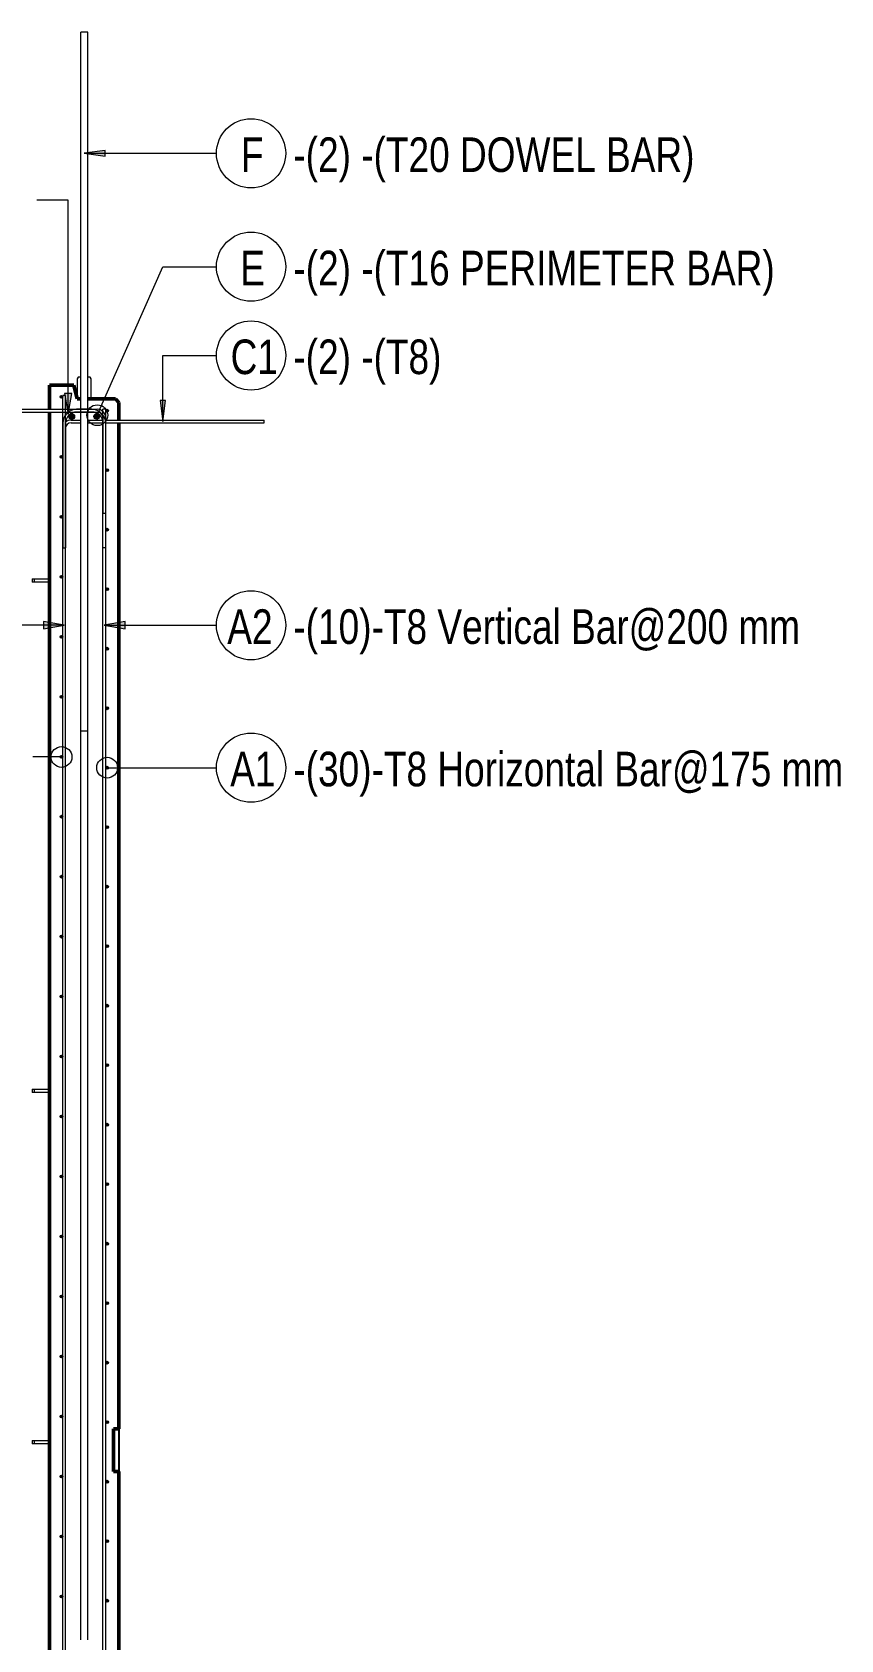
# Model space of a CAD drawing. Header units: millimetres. Extents: x 840 to 20197, y -2485 to 18696.
# Drawn here: x 9268 to 11605, y 74 to 4720 of the extents above; entities that cross this region are included whole.
import ezdxf

# ---------------------------------------------------------------- set-up
doc = ezdxf.new("R2010")
doc.units = ezdxf.units.MM
for name, color, linetype, lineweight in [('A-GENM', 13, 'Continuous', 18), ('A-WALL', 113, 'Continuous', 25), ('S-RBAR', 171, 'Continuous', 18), ('S-RBAR-IDEN', 171, 'Continuous', 9)]:
    doc.layers.add(name, color=color, linetype=linetype, lineweight=lineweight)
doc.styles.add('Nirmala UI Semilight', font='NirmalaS.ttf', dxfattribs={"width": 0.8, "height": 100})

# ---------------------------------------------------------------- blocks, each defined once
blk = doc.blocks.new('RR spread anchor face based - RR-SA-2_5-150-1726819-Elevation Right Copy 1')
at = {"layer": 'A-GENM'}
for p, q in [((17885.4, 3140), (17890.4, 3140)), ((17885.4, 3140), (17885.4, 3130)), ((17890.4, 3130), (17885.4, 3130)), ((17890.4, 3140), (17935.4, 3140)), ((17890.4, 3140), (17890.4, 3130)), ((17935.4, 3130), (17890.4, 3130))]:
    blk.add_line(p, q, dxfattribs=at)
blk = doc.blocks.new('RR spread anchor face based - RR-SA-4_0-180-1726831-Elevation Right Copy 1')
at = {"layer": 'A-GENM'}
for p, q in [((18017.9, 3722.8), (18015.4, 3717.8)), ((18015.4, 3717.8), (18015.4, 3660.2)), ((18025.4, 3722.8), (18017.9, 3722.8)), ((18052.9, 3722.8), (18045.4, 3722.8)), ((18055.4, 3717.8), (18052.9, 3722.8)), ((18055.4, 3660), (18055.4, 3717.8))]:
    blk.add_line(p, q, dxfattribs=at)
blk = doc.blocks.new('M_Rebar Tag_rfa Dimension - DOT 1_5-793931-Elevation Right Copy 1')
at = {"layer": 'S-RBAR-IDEN'}
blk.add_circle((18517.5, 2594.2), 100, dxfattribs=at)
blk = doc.blocks.new('M_Rebar Tag_rfa MARK - ARROW-794226-Elevation Right Copy 1')
at = {"layer": 'S-RBAR-IDEN'}
blk.add_circle((18517.5, 3785.6), 100, dxfattribs=at)
blk = doc.blocks.new('M_Rebar Tag_rfa MARK - DOT 1_5-794230-Elevation Right Copy 1')
at = {"layer": 'S-RBAR-IDEN'}
blk.add_circle((18517.5, 4042.1), 100, dxfattribs=at)
blk = doc.blocks.new('M_Rebar Tag_rfa Dimension - ARROW-793927-Elevation Right Copy 1')
at = {"layer": 'S-RBAR-IDEN'}
blk.add_circle((16644.2, 4003.4), 100, dxfattribs=at)

msp = doc.modelspace()

# ---------------------------------------------------------------- hatches: boundary and pattern name
at = {"layer": 'S-RBAR'}
for points in [[(9352.9, 3662), (9356.9, 3666), (9352.9, 3670), (9348.9, 3666)], [(9484.9, 3622), (9488.9, 3626), (9484.9, 3630), (9480.9, 3626), (9481.8, 3625.2)], [(9385.5, 3601.9), (9391.1, 3609.5), (9385.5, 3617.1), (9376.6, 3614.2), (9376.6, 3604.8)], [(9457.4, 3601.9), (9462.9, 3609.5), (9457.4, 3617.1), (9448.4, 3614.2), (9448.4, 3604.8)], [(9352.9, 3488.7), (9356.9, 3492.7), (9352.9, 3496.7), (9348.9, 3492.7)], [(9484.9, 3450), (9488.9, 3454), (9484.9, 3458), (9480.9, 3454)], [(9352.9, 3315.3), (9356.9, 3319.3), (9352.9, 3323.3), (9348.9, 3319.3)], [(9484.9, 3278.1), (9488.9, 3282.1), (9484.9, 3286.1), (9480.9, 3282.1)], [(9352.9, 3142), (9356.8, 3146.1), (9352.9, 3150), (9348.9, 3146)], [(9484.9, 3106.1), (9488.9, 3110.1), (9484.9, 3114.1), (9480.9, 3110.1)], [(9352.9, 2968.6), (9356.9, 2972.6), (9352.9, 2976.6), (9348.9, 2972.6)], [(9484.9, 2934.1), (9488.9, 2938.1), (9484.9, 2942.1), (9480.9, 2938.1)], [(9352.9, 2795.3), (9356.9, 2799.3), (9352.9, 2803.3), (9348.9, 2799.3)], [(9484.9, 2762.2), (9488.9, 2766.2), (9484.9, 2770.2), (9480.9, 2766.2), (9484.3, 2762.8)], [(9352.9, 2621.9), (9356.9, 2625.9), (9352.9, 2629.9), (9348.9, 2625.9)], [(9484.9, 2590.2), (9488.9, 2594.2), (9484.9, 2598.2), (9480.9, 2594.2)], [(9352.9, 2448.6), (9356.9, 2452.6), (9352.9, 2456.6), (9348.9, 2452.6)], [(9484.9, 2418.2), (9488.9, 2422.2), (9484.9, 2426.2), (9480.9, 2422.2)], [(9352.9, 2275.2), (9356.9, 2279.2), (9352.9, 2283.2), (9348.9, 2279.2)], [(9484.9, 2246.3), (9488.9, 2250.3), (9484.9, 2254.3), (9480.9, 2250.3)], [(9352.9, 2101.9), (9356.9, 2105.9), (9352.9, 2109.9), (9348.9, 2105.9)], [(9484.9, 2074.3), (9488.9, 2078.3), (9484.9, 2082.3), (9480.9, 2078.3)], [(9352.9, 1928.6), (9356.9, 1932.6), (9352.9, 1936.6), (9348.9, 1932.6)], [(9484.9, 1902.3), (9488.9, 1906.3), (9484.9, 1910.3), (9480.9, 1906.3)], [(9352.9, 1755.2), (9356.9, 1759.2), (9352.9, 1763.2), (9348.9, 1759.2)], [(9484.9, 1730.4), (9488.9, 1734.4), (9484.9, 1738.4), (9480.9, 1734.4)], [(9352.9, 1581.9), (9356.9, 1585.9), (9352.9, 1589.9), (9348.9, 1585.9)], [(9484.9, 1558.4), (9488.9, 1562.4), (9484.9, 1566.4), (9480.9, 1562.4)], [(9352.9, 1408.5), (9356.9, 1412.5), (9352.9, 1416.5), (9348.9, 1412.5)], [(9484.9, 1386.4), (9488.9, 1390.4), (9484.9, 1394.4), (9480.9, 1390.4)], [(9352.9, 1235.2), (9356.9, 1239.2), (9352.9, 1243.2), (9348.9, 1239.2)], [(9484.9, 1214.5), (9488.9, 1218.5), (9484.9, 1222.5), (9480.9, 1218.5)], [(9352.9, 1061.8), (9356.9, 1065.8), (9352.9, 1069.8), (9348.9, 1065.8)], [(9484.9, 1042.5), (9488.9, 1046.5), (9484.9, 1050.5), (9480.9, 1046.5)], [(9352.9, 888.5), (9356.9, 892.5), (9352.9, 896.5), (9348.9, 892.5)], [(9484.9, 870.6), (9488.9, 874.6), (9484.9, 878.6), (9480.9, 874.6)], [(9352.9, 715.1), (9356.9, 719.1), (9352.9, 723.1), (9348.9, 719.1)], [(9484.9, 698.6), (9488.9, 702.6), (9484.9, 706.6), (9480.9, 702.6)], [(9352.9, 541.8), (9356.9, 545.8), (9352.9, 549.8), (9348.9, 545.8)], [(9484.9, 526.6), (9488.9, 530.6), (9484.9, 534.6), (9480.9, 530.6)], [(9352.9, 368.4), (9356.9, 372.4), (9352.9, 376.4), (9348.9, 372.4)], [(9484.9, 354.7), (9488.9, 358.7), (9484.9, 362.7), (9480.9, 358.7)], [(9352.9, 195.1), (9356.9, 199.1), (9352.9, 203.1), (9348.9, 199.1)], [(9484.9, 182.7), (9488.9, 186.7), (9484.9, 190.7), (9480.9, 186.7)]]:
    msp.add_hatch(color=256, dxfattribs=at).paths.add_polyline_path(points)
h = msp.add_hatch(color=256, dxfattribs=at)
edge = h.paths.add_edge_path()
edge.add_arc((9352.9, 3666), 4, 0, 360)
h = msp.add_hatch(color=256, dxfattribs=at)
edge = h.paths.add_edge_path()
edge.add_arc((9484.9, 3626), 4, 0, 360)
h = msp.add_hatch(color=256, dxfattribs=at)
edge = h.paths.add_edge_path()
edge.add_arc((9383.1, 3609.5), 8, 0, 360)
h = msp.add_hatch(color=256, dxfattribs=at)
edge = h.paths.add_edge_path()
edge.add_arc((9454.9, 3609.5), 8, 0, 360)
h = msp.add_hatch(color=256, dxfattribs=at)
edge = h.paths.add_edge_path()
edge.add_arc((9352.9, 3492.7), 4, 0, 360)
h = msp.add_hatch(color=256, dxfattribs=at)
edge = h.paths.add_edge_path()
edge.add_arc((9484.9, 3454), 4, 0, 360)
h = msp.add_hatch(color=256, dxfattribs=at)
edge = h.paths.add_edge_path()
edge.add_arc((9352.9, 3319.3), 4, 0, 360)
h = msp.add_hatch(color=256, dxfattribs=at)
edge = h.paths.add_edge_path()
edge.add_arc((9484.9, 3282.1), 4, 0, 360)
h = msp.add_hatch(color=256, dxfattribs=at)
edge = h.paths.add_edge_path()
edge.add_arc((9352.9, 3146), 4, 0, 360)
h = msp.add_hatch(color=256, dxfattribs=at)
edge = h.paths.add_edge_path()
edge.add_arc((9484.9, 3110.1), 4, 0, 360)
h = msp.add_hatch(color=256, dxfattribs=at)
edge = h.paths.add_edge_path()
edge.add_arc((9352.9, 2972.6), 4, 0, 360)
h = msp.add_hatch(color=256, dxfattribs=at)
edge = h.paths.add_edge_path()
edge.add_arc((9484.9, 2938.1), 4, 0, 360)
h = msp.add_hatch(color=256, dxfattribs=at)
edge = h.paths.add_edge_path()
edge.add_arc((9352.9, 2799.3), 4, 0, 360)
h = msp.add_hatch(color=256, dxfattribs=at)
edge = h.paths.add_edge_path()
edge.add_arc((9484.9, 2766.2), 4, 0, 360)
h = msp.add_hatch(color=256, dxfattribs=at)
edge = h.paths.add_edge_path()
edge.add_arc((9352.9, 2625.9), 4, 0, 360)
h = msp.add_hatch(color=256, dxfattribs=at)
edge = h.paths.add_edge_path()
edge.add_arc((9484.9, 2594.2), 4, 0, 360)
h = msp.add_hatch(color=256, dxfattribs=at)
edge = h.paths.add_edge_path()
edge.add_arc((9352.9, 2452.6), 4, 0, 360)
h = msp.add_hatch(color=256, dxfattribs=at)
edge = h.paths.add_edge_path()
edge.add_arc((9484.9, 2422.2), 4, 0, 360)
h = msp.add_hatch(color=256, dxfattribs=at)
edge = h.paths.add_edge_path()
edge.add_arc((9352.9, 2279.2), 4, 0, 360)
h = msp.add_hatch(color=256, dxfattribs=at)
edge = h.paths.add_edge_path()
edge.add_arc((9484.9, 2250.3), 4, 0, 360)
h = msp.add_hatch(color=256, dxfattribs=at)
edge = h.paths.add_edge_path()
edge.add_arc((9352.9, 2105.9), 4, 0, 360)
h = msp.add_hatch(color=256, dxfattribs=at)
edge = h.paths.add_edge_path()
edge.add_arc((9484.9, 2078.3), 4, 0, 360)
h = msp.add_hatch(color=256, dxfattribs=at)
edge = h.paths.add_edge_path()
edge.add_arc((9352.9, 1932.6), 4, 0, 360)
h = msp.add_hatch(color=256, dxfattribs=at)
edge = h.paths.add_edge_path()
edge.add_arc((9484.9, 1906.3), 4, 0, 360)
h = msp.add_hatch(color=256, dxfattribs=at)
edge = h.paths.add_edge_path()
edge.add_arc((9352.9, 1759.2), 4, 0, 360)
h = msp.add_hatch(color=256, dxfattribs=at)
edge = h.paths.add_edge_path()
edge.add_arc((9484.9, 1734.4), 4, 0, 360)
h = msp.add_hatch(color=256, dxfattribs=at)
edge = h.paths.add_edge_path()
edge.add_arc((9352.9, 1585.9), 4, 0, 360)
h = msp.add_hatch(color=256, dxfattribs=at)
edge = h.paths.add_edge_path()
edge.add_arc((9484.9, 1562.4), 4, 0, 360)
h = msp.add_hatch(color=256, dxfattribs=at)
edge = h.paths.add_edge_path()
edge.add_arc((9352.9, 1412.5), 4, 0, 360)
h = msp.add_hatch(color=256, dxfattribs=at)
edge = h.paths.add_edge_path()
edge.add_arc((9484.9, 1390.4), 4, 0, 360)
h = msp.add_hatch(color=256, dxfattribs=at)
edge = h.paths.add_edge_path()
edge.add_arc((9352.9, 1239.2), 4, 0, 360)
h = msp.add_hatch(color=256, dxfattribs=at)
edge = h.paths.add_edge_path()
edge.add_arc((9484.9, 1218.5), 4, 0, 360)
h = msp.add_hatch(color=256, dxfattribs=at)
edge = h.paths.add_edge_path()
edge.add_arc((9352.9, 1065.8), 4, 0, 360)
h = msp.add_hatch(color=256, dxfattribs=at)
edge = h.paths.add_edge_path()
edge.add_arc((9484.9, 1046.5), 4, 0, 360)
h = msp.add_hatch(color=256, dxfattribs=at)
edge = h.paths.add_edge_path()
edge.add_arc((9352.9, 892.5), 4, 0, 360)
h = msp.add_hatch(color=256, dxfattribs=at)
edge = h.paths.add_edge_path()
edge.add_arc((9484.9, 874.6), 4, 0, 360)
h = msp.add_hatch(color=256, dxfattribs=at)
edge = h.paths.add_edge_path()
edge.add_arc((9352.9, 719.1), 4, 0, 360)
h = msp.add_hatch(color=256, dxfattribs=at)
edge = h.paths.add_edge_path()
edge.add_arc((9484.9, 702.6), 4, 0, 360)
h = msp.add_hatch(color=256, dxfattribs=at)
edge = h.paths.add_edge_path()
edge.add_arc((9352.9, 545.8), 4, 0, 360)
h = msp.add_hatch(color=256, dxfattribs=at)
edge = h.paths.add_edge_path()
edge.add_arc((9484.9, 530.6), 4, 0, 360)
h = msp.add_hatch(color=256, dxfattribs=at)
edge = h.paths.add_edge_path()
edge.add_arc((9352.9, 372.4), 4, 0, 360)
h = msp.add_hatch(color=256, dxfattribs=at)
edge = h.paths.add_edge_path()
edge.add_arc((9484.9, 358.7), 4, 0, 360)
h = msp.add_hatch(color=256, dxfattribs=at)
edge = h.paths.add_edge_path()
edge.add_arc((9352.9, 199.1), 4, 0, 360)
h = msp.add_hatch(color=256, dxfattribs=at)
edge = h.paths.add_edge_path()
edge.add_arc((9484.9, 186.7), 4, 0, 360)
at = {"layer": 'S-RBAR-IDEN'}
for points in [[(9418.9, 4369.8), (9478.9, 4361.9), (9478.9, 4377.7)], [(9372.1, 3615.8), (9382.7, 3675.8), (9361.5, 3675.8)], [(9646.1, 3595), (9654, 3655), (9638.2, 3655)], [(9360.9, 3005.8), (9300.9, 3016.4), (9300.9, 2995.3)], [(9476.9, 3005.8), (9536.9, 2995.3), (9536.9, 3016.4)]]:
    msp.add_hatch(color=256, dxfattribs=at).paths.add_polyline_path(points)

# ---------------------------------------------------------------- linework, layer by layer
at = {"layer": 'A-WALL', "lineweight": 50}
for p, q in [((9388.9, 3700), (9318.9, 3700)), ((9318.9, 3700), (9318.9, 3630)), ((9398.9, 3660), (9388.9, 3700)), ((9408.9, 3660), (9398.9, 3660)), ((9508.9, 3660), (9428.9, 3660)), ((9518.9, 3650), (9508.9, 3660)), ((9518.9, 3599), (9518.9, 3650)), ((9318.9, 3622), (9318.9, -1395)), ((9518.9, 683), (9518.9, 3591)), ((9503.9, 560.5), (9503.9, 683)), ((9503.9, 683), (9518.9, 683)), ((9518.9, 560.5), (9503.9, 560.5)), ((9518.9, -274.6), (9518.9, 560.5))]:
    msp.add_line(p, q, dxfattribs=at)
at = {"layer": 'A-WALL'}
msp.add_line((9518.9, 683), (9518.9, 560.5), dxfattribs=at)
at = {"layer": 'S-RBAR'}
for p, q in [((9428.9, 4720), (9408.9, 4720)), ((9408.9, 2700), (9408.9, 4720)), ((9428.9, 2700), (9428.9, 4720)), ((8898.9, 3630), (9456.6, 3630)), ((9352.9, 3670), (9348.9, 3666)), ((9348.9, 3666), (9352.9, 3662)), ((9356.9, 3666), (9352.9, 3670)), ((9352.9, 3662), (9356.9, 3666)), ((9364.9, 3670), (9356.9, 3670)), ((9356.9, -1365), (9356.9, 3670)), ((9364.9, -1365), (9364.9, 3670)), ((9440.9, 3630), (9396.9, 3630)), ((9480.9, 3630), (9472.9, 3630)), ((9472.9, -1365), (9472.9, 3630)), ((9480.9, -1365), (9480.9, 3630)), ((9484.9, 3630), (9480.9, 3626)), ((9480.9, 3626), (9481.8, 3625.2)), ((9481.8, 3625.2), (9484.9, 3622)), ((9488.9, 3626), (9484.9, 3630)), ((9484.9, 3622), (9488.9, 3626)), ((8898.9, 3622), (9456.6, 3622)), ((9356.9, 3590), (9356.9, 3230)), ((9364.9, 3590), (9364.9, 3230)), ((9385.5, 3617.1), (9376.6, 3614.2)), ((9376.6, 3614.2), (9376.6, 3604.8)), ((9376.6, 3604.8), (9385.5, 3601.9)), ((9380.9, 3599), (9408.9, 3599)), ((9380.9, 3591), (9408.9, 3591)), ((9391.1, 3609.5), (9385.5, 3617.1)), ((9385.5, 3601.9), (9391.1, 3609.5)), ((9440.9, 3622), (9396.9, 3622)), ((9428.9, 3599), (9471.5, 3599)), ((9428.9, 3591), (9472.6, 3591)), ((9457.4, 3617.1), (9448.4, 3614.2)), ((9448.4, 3614.2), (9448.4, 3604.8)), ((9448.4, 3604.8), (9457.4, 3601.9)), ((9462.9, 3609.5), (9457.4, 3617.1)), ((9457.4, 3601.9), (9462.9, 3609.5)), ((9472.6, 3606), (9472.6, 3330)), ((9472.9, 3230), (9472.9, 3590)), ((9480.6, 3606), (9480.6, 3330)), ((9480.9, 3599), (9938.9, 3599)), ((9480.9, 3591), (9938.9, 3591)), ((9480.9, 3230), (9480.9, 3590)), ((9938.9, 3591), (9938.9, 3599)), ((9352.9, 3496.7), (9348.9, 3492.7)), ((9348.9, 3492.7), (9352.9, 3488.7)), ((9356.9, 3492.7), (9352.9, 3496.7)), ((9352.9, 3488.7), (9356.9, 3492.7)), ((9484.9, 3458), (9480.9, 3454)), ((9480.9, 3454), (9484.9, 3450)), ((9488.9, 3454), (9484.9, 3458)), ((9484.9, 3450), (9488.9, 3454)), ((9352.9, 3323.3), (9348.9, 3319.3)), ((9348.9, 3319.3), (9352.9, 3315.3)), ((9356.9, 3319.3), (9352.9, 3323.3)), ((9352.9, 3315.3), (9356.9, 3319.3)), ((9472.6, 3330), (9480.6, 3330)), ((9484.9, 3286.1), (9480.9, 3282.1)), ((9480.9, 3282.1), (9484.9, 3278.1)), ((9488.9, 3282.1), (9484.9, 3286.1)), ((9484.9, 3278.1), (9488.9, 3282.1)), ((9356.9, 3230), (9364.9, 3230)), ((9480.9, 3230), (9472.9, 3230)), ((9352.9, 3150), (9348.9, 3146)), ((9348.9, 3146), (9352.9, 3142)), ((9356.8, 3146.1), (9352.9, 3150)), ((9352.9, 3142), (9356.8, 3146.1)), ((9484.9, 3114.1), (9480.9, 3110.1)), ((9488.9, 3110.1), (9484.9, 3114.1)), ((9480.9, 3110.1), (9484.9, 3106.1)), ((9484.9, 3106.1), (9488.9, 3110.1)), ((9352.9, 2976.6), (9348.9, 2972.6)), ((9356.9, 2972.6), (9352.9, 2976.6)), ((9348.9, 2972.6), (9352.9, 2968.6)), ((9352.9, 2968.6), (9356.9, 2972.6)), ((9484.9, 2942.1), (9480.9, 2938.1)), ((9480.9, 2938.1), (9484.9, 2934.1)), ((9488.9, 2938.1), (9484.9, 2942.1)), ((9484.9, 2934.1), (9488.9, 2938.1)), ((9352.9, 2803.3), (9348.9, 2799.3)), ((9348.9, 2799.3), (9352.9, 2795.3)), ((9356.9, 2799.3), (9352.9, 2803.3)), ((9352.9, 2795.3), (9356.9, 2799.3)), ((9484.9, 2770.2), (9480.9, 2766.2)), ((9480.9, 2766.2), (9484.3, 2762.8)), ((9484.3, 2762.8), (9484.9, 2762.2)), ((9488.9, 2766.2), (9484.9, 2770.2)), ((9484.9, 2762.2), (9488.9, 2766.2)), ((9428.9, 2700), (9408.9, 2700)), ((9408.9, 73.5), (9408.9, 2700)), ((9428.9, 73.5), (9428.9, 2700)), ((9352.9, 2629.9), (9348.9, 2625.9)), ((9348.9, 2625.9), (9352.9, 2621.9)), ((9356.9, 2625.9), (9352.9, 2629.9)), ((9352.9, 2621.9), (9356.9, 2625.9)), ((9484.9, 2598.2), (9480.9, 2594.2)), ((9480.9, 2594.2), (9484.9, 2590.2)), ((9488.9, 2594.2), (9484.9, 2598.2)), ((9484.9, 2590.2), (9488.9, 2594.2)), ((9352.9, 2456.6), (9348.9, 2452.6)), ((9348.9, 2452.6), (9352.9, 2448.6)), ((9356.9, 2452.6), (9352.9, 2456.6)), ((9352.9, 2448.6), (9356.9, 2452.6)), ((9484.9, 2426.2), (9480.9, 2422.2)), ((9480.9, 2422.2), (9484.9, 2418.2)), ((9488.9, 2422.2), (9484.9, 2426.2)), ((9484.9, 2418.2), (9488.9, 2422.2)), ((9352.9, 2283.2), (9348.9, 2279.2)), ((9348.9, 2279.2), (9352.9, 2275.2)), ((9356.9, 2279.2), (9352.9, 2283.2)), ((9352.9, 2275.2), (9356.9, 2279.2)), ((9484.9, 2254.3), (9480.9, 2250.3)), ((9480.9, 2250.3), (9484.9, 2246.3)), ((9488.9, 2250.3), (9484.9, 2254.3)), ((9484.9, 2246.3), (9488.9, 2250.3)), ((9352.9, 2109.9), (9348.9, 2105.9)), ((9348.9, 2105.9), (9352.9, 2101.9)), ((9356.9, 2105.9), (9352.9, 2109.9)), ((9352.9, 2101.9), (9356.9, 2105.9)), ((9484.9, 2082.3), (9480.9, 2078.3)), ((9480.9, 2078.3), (9484.9, 2074.3)), ((9488.9, 2078.3), (9484.9, 2082.3)), ((9484.9, 2074.3), (9488.9, 2078.3)), ((9352.9, 1936.6), (9348.9, 1932.6)), ((9348.9, 1932.6), (9352.9, 1928.6)), ((9356.9, 1932.6), (9352.9, 1936.6)), ((9352.9, 1928.6), (9356.9, 1932.6)), ((9484.9, 1910.3), (9480.9, 1906.3)), ((9480.9, 1906.3), (9484.9, 1902.3)), ((9488.9, 1906.3), (9484.9, 1910.3)), ((9484.9, 1902.3), (9488.9, 1906.3)), ((9352.9, 1763.2), (9348.9, 1759.2)), ((9348.9, 1759.2), (9352.9, 1755.2)), ((9356.9, 1759.2), (9352.9, 1763.2)), ((9352.9, 1755.2), (9356.9, 1759.2)), ((9484.9, 1738.4), (9480.9, 1734.4)), ((9480.9, 1734.4), (9484.9, 1730.4)), ((9488.9, 1734.4), (9484.9, 1738.4)), ((9484.9, 1730.4), (9488.9, 1734.4)), ((9352.9, 1589.9), (9348.9, 1585.9)), ((9348.9, 1585.9), (9352.9, 1581.9)), ((9356.9, 1585.9), (9352.9, 1589.9)), ((9352.9, 1581.9), (9356.9, 1585.9)), ((9484.9, 1566.4), (9480.9, 1562.4)), ((9480.9, 1562.4), (9484.9, 1558.4)), ((9488.9, 1562.4), (9484.9, 1566.4)), ((9484.9, 1558.4), (9488.9, 1562.4)), ((9352.9, 1416.5), (9348.9, 1412.5)), ((9348.9, 1412.5), (9352.9, 1408.5)), ((9356.9, 1412.5), (9352.9, 1416.5)), ((9352.9, 1408.5), (9356.9, 1412.5)), ((9484.9, 1394.4), (9480.9, 1390.4)), ((9488.9, 1390.4), (9484.9, 1394.4)), ((9480.9, 1390.4), (9484.9, 1386.4)), ((9484.9, 1386.4), (9488.9, 1390.4)), ((9352.9, 1243.2), (9348.9, 1239.2)), ((9348.9, 1239.2), (9352.9, 1235.2)), ((9356.9, 1239.2), (9352.9, 1243.2)), ((9352.9, 1235.2), (9356.9, 1239.2)), ((9484.9, 1222.5), (9480.9, 1218.5)), ((9480.9, 1218.5), (9484.9, 1214.5)), ((9488.9, 1218.5), (9484.9, 1222.5)), ((9484.9, 1214.5), (9488.9, 1218.5)), ((9352.9, 1069.8), (9348.9, 1065.8)), ((9356.9, 1065.8), (9352.9, 1069.8)), ((9348.9, 1065.8), (9352.9, 1061.8)), ((9352.9, 1061.8), (9356.9, 1065.8)), ((9484.9, 1050.5), (9480.9, 1046.5)), ((9480.9, 1046.5), (9484.9, 1042.5)), ((9488.9, 1046.5), (9484.9, 1050.5)), ((9484.9, 1042.5), (9488.9, 1046.5)), ((9352.9, 896.5), (9348.9, 892.5)), ((9348.9, 892.5), (9352.9, 888.5)), ((9356.9, 892.5), (9352.9, 896.5)), ((9352.9, 888.5), (9356.9, 892.5)), ((9484.9, 878.6), (9480.9, 874.6)), ((9480.9, 874.6), (9484.9, 870.6)), ((9488.9, 874.6), (9484.9, 878.6)), ((9484.9, 870.6), (9488.9, 874.6)), ((9352.9, 723.1), (9348.9, 719.1)), ((9348.9, 719.1), (9352.9, 715.1)), ((9356.9, 719.1), (9352.9, 723.1)), ((9352.9, 715.1), (9356.9, 719.1)), ((9484.9, 706.6), (9480.9, 702.6)), ((9480.9, 702.6), (9484.9, 698.6)), ((9488.9, 702.6), (9484.9, 706.6)), ((9484.9, 698.6), (9488.9, 702.6)), ((9352.9, 549.8), (9348.9, 545.8)), ((9348.9, 545.8), (9352.9, 541.8)), ((9356.9, 545.8), (9352.9, 549.8)), ((9352.9, 541.8), (9356.9, 545.8)), ((9484.9, 534.6), (9480.9, 530.6)), ((9480.9, 530.6), (9484.9, 526.6)), ((9488.9, 530.6), (9484.9, 534.6)), ((9484.9, 526.6), (9488.9, 530.6)), ((9352.9, 376.4), (9348.9, 372.4)), ((9348.9, 372.4), (9352.9, 368.4)), ((9356.9, 372.4), (9352.9, 376.4)), ((9352.9, 368.4), (9356.9, 372.4)), ((9484.9, 362.7), (9480.9, 358.7)), ((9480.9, 358.7), (9484.9, 354.7)), ((9488.9, 358.7), (9484.9, 362.7)), ((9484.9, 354.7), (9488.9, 358.7)), ((9352.9, 203.1), (9348.9, 199.1)), ((9348.9, 199.1), (9352.9, 195.1)), ((9356.9, 199.1), (9352.9, 203.1)), ((9352.9, 195.1), (9356.9, 199.1)), ((9484.9, 190.7), (9480.9, 186.7)), ((9480.9, 186.7), (9484.9, 182.7)), ((9488.9, 186.7), (9484.9, 190.7)), ((9484.9, 182.7), (9488.9, 186.7))]:
    msp.add_line(p, q, dxfattribs=at)
for centre, radius in [((9352.9, 3666), 4), ((9484.9, 3626), 4), ((9383.1, 3609.5), 8), ((9454.9, 3609.5), 8), ((9352.9, 3492.7), 4), ((9484.9, 3454), 4), ((9352.9, 3319.3), 4), ((9484.9, 3282.1), 4), ((9352.9, 3146), 4), ((9484.9, 3110.1), 4), ((9352.9, 2972.6), 4), ((9484.9, 2938.1), 4), ((9352.9, 2799.3), 4), ((9484.9, 2766.2), 4), ((9352.9, 2625.9), 4), ((9484.9, 2594.2), 4), ((9352.9, 2452.6), 4), ((9484.9, 2422.2), 4), ((9352.9, 2279.2), 4), ((9484.9, 2250.3), 4), ((9352.9, 2105.9), 4), ((9484.9, 2078.3), 4), ((9352.9, 1932.6), 4), ((9484.9, 1906.3), 4), ((9352.9, 1759.2), 4), ((9484.9, 1734.4), 4), ((9352.9, 1585.9), 4), ((9484.9, 1562.4), 4), ((9352.9, 1412.5), 4), ((9484.9, 1390.4), 4), ((9352.9, 1239.2), 4), ((9484.9, 1218.5), 4), ((9352.9, 1065.8), 4), ((9484.9, 1046.5), 4), ((9352.9, 892.5), 4), ((9484.9, 874.6), 4), ((9352.9, 719.1), 4), ((9484.9, 702.6), 4), ((9352.9, 545.8), 4), ((9484.9, 530.6), 4), ((9352.9, 372.4), 4), ((9484.9, 358.7), 4), ((9352.9, 199.1), 4), ((9484.9, 186.7), 4)]:
    msp.add_circle(centre, radius, dxfattribs=at)
for centre, radius, start, end in [((9396.9, 3590), 40, 90, 180), ((9440.9, 3590), 40, 0, 90), ((9456.6, 3606), 24, 0, 90), ((9396.9, 3590), 32, 90, 180), ((9380.9, 3575), 16, 90, 180), ((9380.9, 3575), 24, 90, 130.8711), ((9440.9, 3590), 32, 360, 90), ((9456.6, 3606), 16, 0, 90)]:
    msp.add_arc(centre, radius, start, end, dxfattribs=at)
at = {"layer": 'S-RBAR-IDEN'}
for p, q in [((9478.9, 4377.7), (9418.9, 4369.8)), ((9418.9, 4369.8), (9478.9, 4361.9)), ((9418.9, 4369.8), (9801, 4369.8)), ((9478.9, 4361.9), (9478.9, 4377.7)), ((9372.1, 4234), (9282.4, 4234)), ((9372.1, 3615.8), (9372.1, 4234)), ((9456.7, 3612.9), (9646.1, 4042.1)), ((9646.1, 4042.1), (9801, 4042.1)), ((9646.1, 3785.6), (9801, 3785.6)), ((9646.1, 3595), (9646.1, 3785.6)), ((9382.7, 3675.8), (9361.5, 3675.8)), ((9361.5, 3675.8), (9372.1, 3615.8)), ((9372.1, 3615.8), (9382.7, 3675.8)), ((9654, 3655), (9638.2, 3655)), ((9638.2, 3655), (9646.1, 3595)), ((9646.1, 3595), (9654, 3655)), ((9360.9, 3005.8), (9087.9, 3005.8)), ((9360.9, 3005.8), (9300.9, 3016.4)), ((9300.9, 3016.4), (9300.9, 2995.3)), ((9300.9, 2995.3), (9360.9, 3005.8)), ((9536.9, 3016.4), (9476.9, 3005.8)), ((9476.9, 3005.8), (9536.9, 2995.3)), ((9476.9, 3005.8), (9801, 3005.8)), ((9536.9, 2995.3), (9536.9, 3016.4)), ((9353.2, 2625.2), (9270, 2625.2)), ((9485.1, 2594.2), (9801, 2594.2))]:
    msp.add_line(p, q, dxfattribs=at)
for centre in [(9456.7, 3612.9), (9353.2, 2625.2), (9485.1, 2594.2)]:
    msp.add_circle(centre, 30, dxfattribs=at)

# ---------------------------------------------------------------- block references
at = {"layer": 'A-GENM'}
for name, p in [('RR spread anchor face based - RR-SA-4_0-180-1726831-Elevation Right Copy 1', (-8616.5, 0)), ('RR spread anchor face based - RR-SA-2_5-150-1726819-Elevation Right Copy 1', (-8616.5, 0)), ('RR spread anchor face based - RR-SA-2_5-150-1726819-Elevation Right Copy 1', (-8616.5, -1475)), ('RR spread anchor face based - RR-SA-2_5-150-1726819-Elevation Right Copy 1', (-8616.5, -2490.1))]:
    msp.add_blockref(name, p, dxfattribs=at)
at = {"layer": 'S-RBAR-IDEN'}
for name, p in [('M_Rebar Tag_rfa MARK - ARROW-794226-Elevation Right Copy 1', (-8616.5, 584.2)), ('M_Rebar Tag_rfa MARK - DOT 1_5-794230-Elevation Right Copy 1', (-8616.5, 0)), ('M_Rebar Tag_rfa MARK - ARROW-794226-Elevation Right Copy 1', (-8616.5, 0)), ('M_Rebar Tag_rfa Dimension - ARROW-793927-Elevation Right Copy 1', (-6743.2, -997.6)), ('M_Rebar Tag_rfa Dimension - DOT 1_5-793931-Elevation Right Copy 1', (-8616.5, 0))]:
    msp.add_blockref(name, p, dxfattribs=at)

# ---------------------------------------------------------------- texts
at = {"layer": 'S-RBAR-IDEN', "char_height": 100, "attachment_point": 1, "style": 'Nirmala UI Semilight'}
for s, insert, width in [('F', (9871.4, 4415.9), 64.135), ('-(2) -(T20 DOWEL BAR)', (10023.2, 4415.9), 1357.097), ('-(2) -(T16 PERIMETER BAR)', (10023.2, 4088.2), 1546.936), ('E', (9869.4, 4088.2), 69.266), ('C1', (9841.8, 3831.7), 135.966), ('-(2) -(T8)', (10023.2, 3831.7), 513.08), ('A2', (9832.2, 3051.9), 159.055), ('-(10)-T8 Vertical Bar@200 mm', (10023.2, 3051.9), 1764.995), ('A1', (9840.7, 2640.3), 138.532), ('-(30)-T8 Horizontal Bar@175 mm', (10023.2, 2640.3), 1934.312)]:
    msp.add_mtext(s, dxfattribs=dict(at, insert=insert, width=width))

doc.saveas('drawing.dxf')
